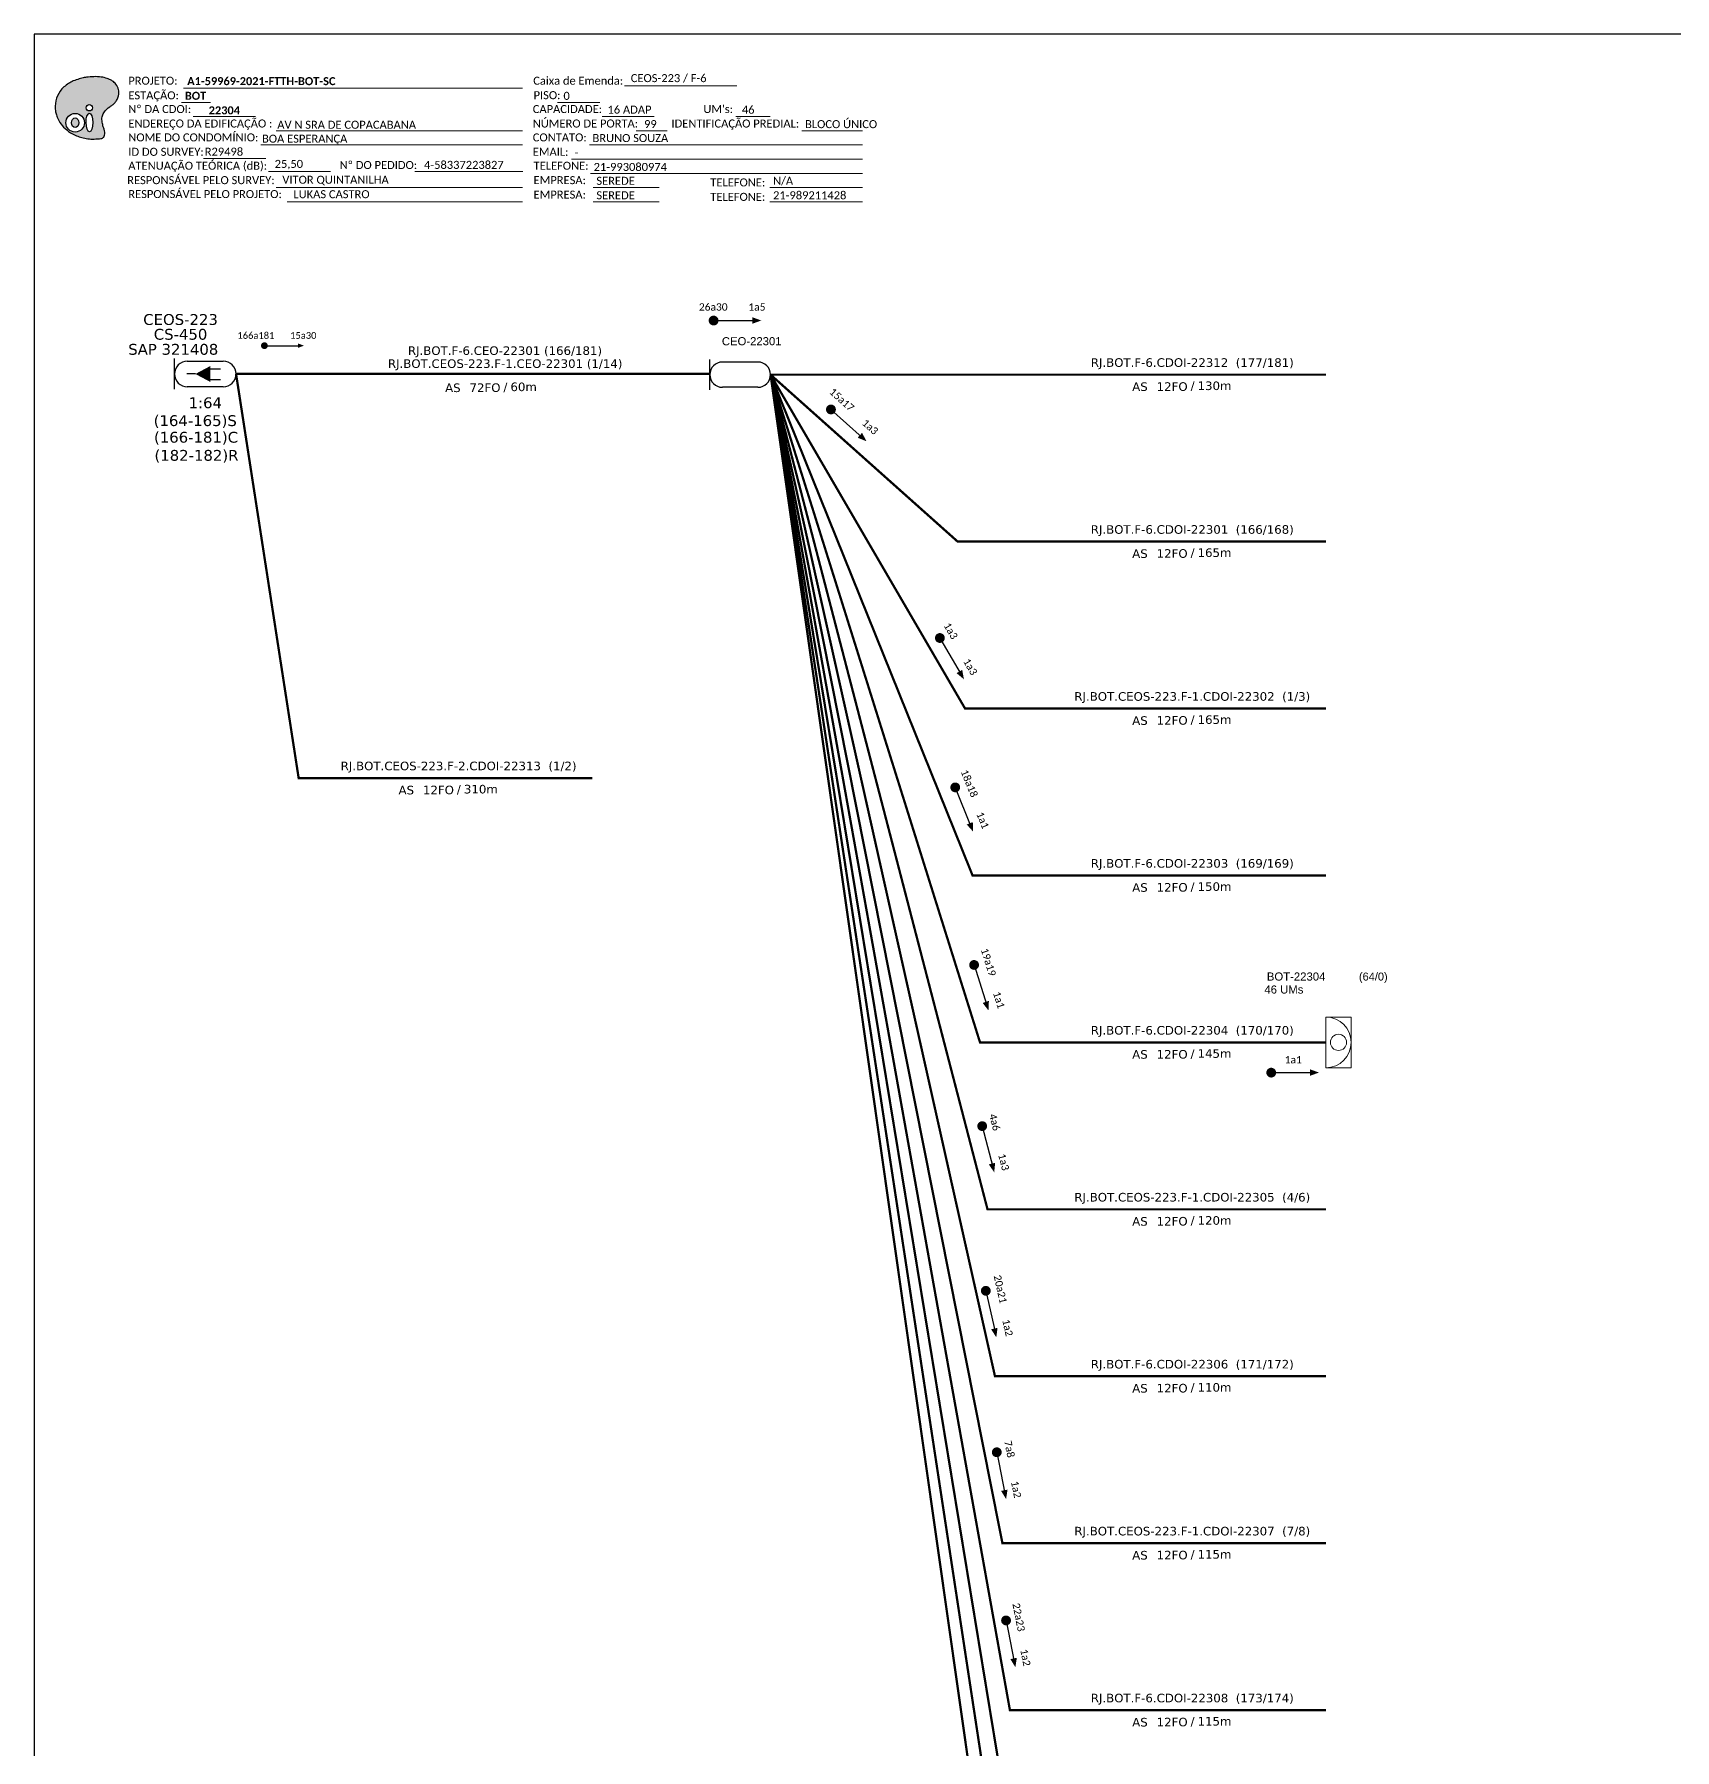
# Model space of a CAD drawing. Extents: x -89 to 2622484776, y -1852823961 to 1299.
# Drawn here: x -89.3 to 278.3, y 914.7 to 1299 of the extents above; entities that cross this region are included whole.
import ezdxf
from ezdxf.enums import TextEntityAlignment as Align

# ---------------------------------------------------------------- set-up
doc = ezdxf.new("R2010")
doc.units = 0
for name, color, linetype, lineweight in [("20.0-LEGENDA DOS CDO'S", 1, 'Continuous', 0), ('20.1-CDO_INTERIOR', 1, 'Continuous', 0), ('20.2-CDO_POSTE', 1, 'Continuous', 5), ('40.1-ETIQUETAS', 1, 'Continuous', 20)]:
    doc.layers.add(name, color=color, linetype=linetype, lineweight=lineweight)
for name, color, linetype in [('20.4-CEOS', 1, 'Continuous'), ('CAP a instalar', 1, 'Continuous'), ('CD a instalar', 1, 'Continuous'), ('SETA', 7, 'Continuous')]:
    doc.layers.add(name, color=color, linetype=linetype)
doc.styles.add('ARIAL', font='arial.ttf')
doc.styles.add('siredit', font='verdana.ttf')
doc.styles.get("Standard").update_dxf_attribs({"font": 'arial.ttf'})
doc.styles.add('WMF-Calibri0', font='calibri.ttf')
doc.styles.add('WMF-Calibri1', font='calibrib.ttf')
doc.linetypes.add('FENCELINE1', pattern='A,0.25,-0.1,[133,ltypeshp.shx,S=0.1,R=0,X=-0.1,Y=0],-0.1,1', length=1.45)

# ---------------------------------------------------------------- blocks, each defined once
blk = doc.blocks.new('OI')
h = blk.add_hatch(color=40)
edge = h.paths.add_edge_path()
edge.add_spline(control_points=[(4.35, -0.67), (3.92, -0.99), (3.26, -1.5), (2.81, -2.59), (2.9, -3.5), (3.06, -4.27), (3.31, -4.85), (3.37, -5.39), (3.4, -5.88), (3.2, -6.4), (2.54, -6.61), (1.65, -6.63), (0.55, -6.67), (-0.56, -6.42), (-1.61, -6.14), (-2.77, -5.61), (-3.92, -4.77), (-4.89, -3.7), (-5.34, -2.65), (-5.6, -1.94), (-5.85, -0.96), (-5.71, 0.47), (-5.1, 2.02), (-4.14, 3.02), (-3.3, 3.61), (-2.37, 4.16), (-1.36, 4.44), (-0.56, 4.7), (0.79, 4.85), (2.24, 4.97), (3.79, 4.57), (4.67, 4.21), (5.44, 3.65), (5.76, 2.99), (6.03, 2.21), (6.01, 1.46), (5.72, 0.64), (5.31, 0.08), (4.88, -0.38), (4.51, -0.55), (4.35, -0.67)], knot_values=[0, 0, 0, 0, 1.60434, 2.417191, 3.427595, 4.282808, 4.776746, 5.304182, 5.888771, 6.258406, 6.858137, 7.79129, 8.986195, 10.124242, 11.187857, 12.242908, 13.953784, 15.414161, 16.515391, 17.349188, 17.675853, 19.552021, 21.515531, 22.568638, 23.63245, 24.621084, 25.782718, 26.745347, 27.142653, 29.870543, 31.004649, 31.921532, 32.709589, 33.801391, 34.042471, 35.192333, 35.971461, 36.628871, 37.254359, 37.836911, 37.836911, 37.836911, 37.836911], degree=3, periodic=0)
h.paths.add_polyline_path([(1.13, -0.87, -1), (-0.04, -0.87, -1)], flags=16)
edge = h.paths.add_edge_path(flags=16)
edge.add_ellipse((0.56, -3.59), major_axis=(-0.02, 1.71), ratio=0.361305, start_angle=0, end_angle=360)
h.paths.add_polyline_path([(-0.36, -3.62, -1), (-3.8, -3.62, -1)], flags=16)
edge = h.paths.add_edge_path(flags=0)
edge.add_ellipse((-2.08, -3.62), major_axis=(0, 0.885), ratio=0.758294, start_angle=0, end_angle=360)
at = {"color": 40}
for centre, radius in [((-2.08, -3.62), 1.72), ((0.54, -0.87), 0.587)]:
    blk.add_circle(centre, radius, dxfattribs=at)
blk.add_ellipse((-2.08, -3.62), major_axis=(0, 0.885), ratio=0.758294, start_param=-3.141592653589792, end_param=3.141592653589792, dxfattribs=at)
blk.add_ellipse((0.56, -3.59), major_axis=(-0.02, 1.71), ratio=0.361305, dxfattribs=at)
at = {"color": 40, "start_tangent": (-0.800898, -0.598801), "end_tangent": (-0.800898, -0.598801)}
blk.add_spline([(4.35, -0.67), (3.2, -1.78), (2.9, -2.54), (2.92, -3.55), (3.12, -4.38), (3.28, -4.85), (3.37, -5.37), (3.35, -5.95), (3.2, -6.29), (2.66, -6.55), (1.73, -6.63), (0.54, -6.62), (-0.58, -6.41), (-1.6, -6.11), (-2.56, -5.67), (-3.95, -4.67), (-4.89, -3.56), (-5.37, -2.56), (-5.64, -1.78), (-5.72, -1.46), (-5.63, 0.42), (-4.84, 2.22), (-4.13, 2.99), (-3.27, 3.62), (-2.4, 4.09), (-1.3, 4.47), (-0.37, 4.72), (0.02, 4.77), (2.75, 4.8), (3.85, 4.53), (4.69, 4.16), (5.31, 3.68), (5.85, 2.73), (5.93, 2.5), (5.94, 1.35), (5.67, 0.62), (5.29, 0.08), (4.84, -0.36), (4.35, -0.67)], degree=3, dxfattribs=at)
blk = doc.blocks.new('CARIMBO')
at = {"color": 7, "lineweight": 0}
for points in [[(35.66, -16.79), (111.64, -16.79)], [(134.48, -16.3), (159.61, -16.3)], [(35.15, -20.06), (41.7, -20.06)], [(119.43, -20.02), (128.92, -20.02)], [(37.81, -23.14), (51.75, -23.14)], [(56.38, -26.37), (111.64, -26.37)], [(129.48, -23.14), (141.1, -23.14)], [(137.07, -26.37), (144.01, -26.37)], [(159.42, -23.14), (167.09, -23.14)], [(174.24, -26.37), (187.8, -26.37)], [(52.97, -29.48), (111.64, -29.48)], [(126.6, -29.48), (187.83, -29.48)], [(40.13, -32.55), (54.07, -32.55)], [(122.56, -32.72), (187.83, -32.72)], [(54.67, -35.52), (68.61, -35.52)], [(126.84, -35.96), (187.83, -35.96)], [(56.38, -39.07), (111.64, -39.07)], [(127.45, -39.07), (142.25, -39.07)], [(167.06, -39.07), (187.83, -39.07)], [(58.87, -42.31), (111.64, -42.31)], [(127.45, -42.31), (142.25, -42.31)], [(167.06, -42.31), (187.83, -42.31)]]:
    blk.add_lwpolyline(points, dxfattribs=at)
at = {"color": 7, "xscale": 1.213923925163967, "yscale": 1.213923925163967, "zscale": 1.213923925163967, "rotation": 0.1532896023949059}
blk.add_blockref('OI', (13.86, -20.16), dxfattribs=at)
at = {"color": 7, "lineweight": 0, "style": 'WMF-Calibri0'}
for s, height, p in [('PROJETO:', 1.793, (23.26, -16.04)), ('Caixa de Emenda:', 1.7927, (114.02, -16.04)), ('ESTAÇÃO:', 1.793, (23.26, -19.32)), ('PISO:', 1.793, (114.09, -19.28)), ('Nº DA CDOI:', 1.7927, (23.26, -22.39)), ('CAPACIDADE:', 1.7927, (113.91, -22.39)), ("UM's:", 1.793, (152.15, -22.39)), ('ENDEREÇO DA EDIFICAÇÃO :', 1.7927, (23.26, -25.63)), ('NOME DO CONDOMÍNIO:', 1.7927, (23.26, -28.74)), ('NÚMERO DE PORTA:', 1.7927, (113.91, -25.63)), ('IDENTIFICAÇÃO PREDIAL:', 1.7927, (144.99, -25.63)), ('ID DO SURVEY:', 1.7927, (23.26, -31.97)), ('CONTATO:', 1.793, (113.91, -28.74)), ('EMAIL:', 1.793, (113.91, -31.97)), ('ATENUAÇÃO TEÓRICA (dB):', 1.7927, (23.26, -35.09)), ('TELEFONE:', 1.793, (114.09, -35.09)), ('RESPONSÁVEL PELO SURVEY:', 1.7927, (23.02, -38.32)), ('EMPRESA:', 1.793, (114.09, -38.32)), ('TELEFONE:', 1.793, (153.7, -38.83)), ('RESPONSÁVEL PELO PROJETO:', 1.7927, (23.26, -41.44)), ('EMPRESA:', 1.793, (114.09, -41.56)), ('TELEFONE:', 1.793, (153.7, -42.06))]:
    blk.add_text(s, height=height, dxfattribs=at).set_placement(p)
at = {"color": 7, "lineweight": 0, "flags": 8}
for tag, p, style in [('PROJ', (36.46, -16.13), 'WMF-Calibri1'), ('CEOS-XX', (135.87, -15.46), 'WMF-Calibri0'), ('EST', (35.94, -19.41), 'WMF-Calibri1'), ('PISO_PTR', (120.78, -19.42), 'WMF-Calibri0'), ('CAPAC.', (130.66, -22.52), 'WMF-Calibri0'), ("UC'S", (160.78, -22.54), 'WMF-Calibri0'), ('LOGRADOURO', (56.65, -25.91), 'WMF-Calibri0'), ('N°', (138.85, -25.77), 'WMF-Calibri0'), ('N°PREDIO', (174.94, -25.77), 'WMF-Calibri0'), ('_ID_', (40.39, -31.94), 'WMF-Calibri0'), ('NOME_DO_COND.', (53.23, -29.02), 'WMF-Calibri0'), ('EMAIL', (123.26, -32.12), 'WMF-Calibri0'), ('NOME_DO_CONTATO', (127.3, -28.89), 'WMF-Calibri0'), ('O_POTEN', (56.06, -34.68), 'WMF-Calibri0'), ('TELEFONE', (127.55, -35.36), 'WMF-Calibri0'), ('RES_SURVEY', (57.78, -38.23), 'WMF-Calibri0'), ('EMP_RESP_SURVEY', (128.16, -38.47), 'WMF-Calibri0'), ('CONT_RESP_SURVEY', (167.76, -38.47), 'WMF-Calibri0'), ('RES_PROJ', (60.27, -41.47), 'WMF-Calibri0'), ('EMP_RESP_PROJ', (128.16, -41.71), 'WMF-Calibri0'), ('CONT_RESP_PROJ', (167.76, -41.71), 'WMF-Calibri0')]:
    blk.add_attdef(tag, p, '', height=1.79, dxfattribs=dict(at, style=style))
at = {"color": 7, "lineweight": 0, "style": 'WMF-Calibri1', "flags": 8}
blk.add_attdef("N° CDO'S", text='', height=1.79, dxfattribs=at).set_placement((44.78, -22.68), align=Align.CENTER)
blk = doc.blocks.new('ETIQUETA_RS5F')
at = {"layer": '40.1-ETIQUETAS', "color": 0, "style": 'siredit'}
blk.add_text('/', height=1.5, dxfattribs=at).set_placement((1.58, -1.95), align=Align.MIDDLE_RIGHT)
for tag, p in [('ETIQUETA_R_PRIMARIA', (1.21, 4.1)), ('ETIQUETA_R_SECUNDARIA', (1.21, 2.1)), ('F_ATIVAS/F_MORTAS', (1.14, -4.24))]:
    blk.add_attdef(tag, text='', height=1.5, dxfattribs=at).set_placement(p, align=Align.MIDDLE_CENTER)
for tag, p in [('TIPO_CABO', (-6.58, -2.12)), ('CAP_CABO', (0.4, -2.09))]:
    blk.add_attdef(tag, text='', height=1.5, dxfattribs=at).set_placement(p, align=Align.MIDDLE_RIGHT)
blk.add_attdef('METROS', text='', height=1.5, dxfattribs=at).set_placement((2.14, -1.95), align=Align.MIDDLE_LEFT)
for tag, p in [('FUSÃO_1', (0.85, -8.39)), ('FUSÃO_2', (0.85, -10.6)), ('FUSÃO_3', (0.85, -12.93)), ('FUSÃO_4', (0.85, -15.14)), ('FUSÃO_5', (0.85, -17.16))]:
    blk.add_attdef(tag, text='', height=1.5, dxfattribs=at).set_placement(p, align=Align.CENTER)
blk = doc.blocks.new('CEOS_RP_CT_DRT')
at = {"layer": '20.4-CEOS', "color": 0}
for p, q in [((-4.54, 1.19), (-1.19, 1.19)), ((-1.19, -1.19), (-4.54, -1.19))]:
    blk.add_line(p, q, dxfattribs=at)
for points in [[(-5.73, -1.43), (-5.73, 1.44)], [(-3.79, 0), (-4.59, 0)], [(-2.47, 0.48), (-1.45, 0.48)], [(-2.47, -0.52), (-1.45, -0.52)]]:
    blk.add_lwpolyline(points, dxfattribs=at)
blk.add_lwpolyline([(-3.79, 0, 0, 1.47, 0), (-2.41, 0, 1.47, 1.47, 0)], format="xyseb", dxfattribs=at)
for centre, start, end in [((-4.54, 0), 90, 270), ((-1.19, 0), 270, 90)]:
    blk.add_arc(centre, 1.19, start, end, dxfattribs=at)
at = {"layer": '20.4-CEOS', "color": 7, "style": 'siredit'}
for tag, p in [('Nº_DA_CEOS', (-2.86, 5.6)), ('LOCAL', (-2.86, 4.24)), ('SAP', (-2.86, 2.78)), ('RACIO_SPLITAGEM', (-2.86, -1.88)), ('FIBRAS_SPLITTER', (-2.86, -3.58)), ('RESERVA_FINAIS', (-2.86, -6.39)), ('FIBRAS_TOP_C', (-2.86, -5.08))]:
    blk.add_attdef(tag, text='', height=1.01, dxfattribs=at).set_placement(p, align=Align.TOP_CENTER)
blk = doc.blocks.new('CDOE-TEXTO PADRÃO')
at = {"layer": "20.0-LEGENDA DOS CDO'S", "color": 0, "style": 'ARIAL'}
for tag, p in [('CDO_N', (0.49, 7.39)), ('CORDOALHA', (0.5, 4.33)), ('SAP', (0.51, 1.67)), ('SPLITER_1', (0.59, -0.91)), ('SPLITER_2', (0.6, -3.55)), ('(XX-XX_F)S', (0.54, -8.29)), ('(XX-XX_L)S', (0.55, -10.83)), ('UMS', (0.55, -13.15))]:
    blk.add_attdef(tag, p, '', height=1.7, rotation=0.118, dxfattribs=at)
blk.add_attdef('FIBRAS_UTILIZADAS', text='', height=1.7, rotation=0.118, dxfattribs=at).set_placement((19.77, 7.43), align=Align.CENTER)
blk = doc.blocks.new('CDOI_INT')
at = {"layer": '20.1-CDO_INTERIOR', "color": 0, "lineweight": 18}
blk.add_lwpolyline([(4.25, -4.25), (4.25, 4.25), (0, 4.25), (0, -4.25)], close=True, dxfattribs=at)
blk.add_circle((2.12, 0), 1.36, dxfattribs=at)
blk.add_arc((0, 0), 4.25, 270, 90, dxfattribs=at)
at = {"layer": "20.0-LEGENDA DOS CDO'S", "color": 0, "style": 'ARIAL'}
for tag, p in [('CDO_N', (-0.08, 10.38)), ('SPLITER_1', (21.18, 10.38)), ('SURVEY', (-0.08, 8.2)), ('SPLITER_2', (21.19, 8.68)), ('SAP', (-0.08, 6.23)), ('1:XX', (5.94, -2.22)), ('UMS', (5.94, -4.24))]:
    blk.add_attdef(tag, p, '', height=1.36, dxfattribs=at)
blk.add_attdef('FIBRAS_UTILIZADAS', text='', height=1.36, dxfattribs=at).set_placement((15.34, 10.38), align=Align.CENTER)
blk = doc.blocks.new('CEO')
at = {"layer": '20.4-CEOS', "color": 0}
for p, q in [((33949.46, 58973.81), (33949.46, 58980.64)), ((33952.29, 58980.06), (33960.24, 58980.06)), ((33960.24, 58974.39), (33952.29, 58974.39))]:
    blk.add_line(p, q, dxfattribs=at)
for centre, start, end in [((33952.29, 58977.22), 90, 270), ((33960.24, 58977.22), 270, 90)]:
    blk.add_arc(centre, 2.83, start, end, dxfattribs=at)
at = {"layer": '20.4-CEOS', "color": 7, "style": 'siredit'}
for tag, p in [('Nº_DA_CEOS', (33956.27, 58990.52)), ('LOCAL', (33956.27, 58987.31)), ('SAP', (33956.27, 58983.82)), ('RACIO_SPLITAGEM', (33956.27, 58972.74)), ('FIBRAS_SPLITTER', (33956.27, 58968.71)), ('FIBRAS_TOP_C', (33956.27, 58965.14)), ('RESERVA_FINAIS', (33956.27, 58962.02))]:
    blk.add_attdef(tag, text='', height=2.4, dxfattribs=at).set_placement(p, align=Align.TOP_CENTER)

msp = doc.modelspace()

# ---------------------------------------------------------------- linework, layer by layer
msp.add_lwpolyline([(-89.32, 705.02), (749.25, 705.02), (749.25, 1299.02), (-89.32, 1299.02), (-89.32, 705.02)])
at = {"color": 7, "lineweight": 0}
msp.add_lwpolyline([(-4.01, 1268.26), (20.14, 1268.26)], dxfattribs=at)
at = {"const_width": 1.1}
for points in [[(62.38, 1234.89, 1), (63.48, 1234.89, 1)], [(88.82, 1215.33, 1), (89.64, 1214.6, 1)], [(113.36, 1164.24, 1), (113.92, 1163.29, 1)], [(116.88, 1130.8, 1), (117.29, 1129.79, 1)], [(121.15, 1091.03, 1), (121.48, 1089.99, 1)], [(187.36, 1066.38, 1), (188.45, 1066.38, 1)], [(122.99, 1054.93, 1), (123.27, 1053.87, 1)]]:
    msp.add_lwpolyline(points, format="xyb", close=True, dxfattribs=at)
at = {"color": 7}
for points, const_width in [([(-38.13, 1229.26, 1), (-37.37, 1229.27, 1)], 0.754), ([(123.82, 1018.04, 1), (124.06, 1016.97, 1)], 1.1), ([(126.29, 981.87, 1), (126.5, 980.79, 1)], 1.1), ([(128.37, 944.19, 1), (128.58, 943.11, 1)], 1.1)]:
    msp.add_lwpolyline(points, format="xyb", close=True, dxfattribs=dict(at, const_width=const_width))
at = {"layer": 'CAP a instalar', "color": 7, "linetype": 'FENCELINE1', "ltscale": 5, "const_width": 0.513}
for points in [[(-44.1, 1222.95), (62.08, 1222.95)], [(200.15, 1222.77), (75.69, 1222.77)], [(200.15, 1185.37), (117.62, 1185.37), (75.69, 1222.77)], [(200.15, 1110.56), (120.97, 1110.56), (75.69, 1222.77)], [(200.15, 998.35), (125.99, 998.35), (75.69, 1222.77)], [(200.15, 923.55), (129.34, 923.55), (75.69, 1222.77)], [(200.15, 848.74), (132.69, 848.74), (75.69, 1222.77)]]:
    msp.add_lwpolyline(points, dxfattribs=at)
at = {"layer": 'CAP a instalar', "linetype": 'FENCELINE1', "ltscale": 5, "const_width": 0.513}
msp.add_lwpolyline([(200.15, 1073.16), (122.64, 1073.16), (75.69, 1222.77)], dxfattribs=at)
at = {"layer": 'CD a instalar', "color": 7, "linetype": 'FENCELINE1', "ltscale": 5, "const_width": 0.513}
for points in [[(35.72, 1132.38), (-30.07, 1132.38), (-44.1, 1222.95)], [(200.15, 1147.96), (119.29, 1147.96), (75.69, 1222.77)], [(200.15, 1035.76), (124.32, 1035.76), (75.69, 1222.77)], [(200.15, 960.95), (127.66, 960.95), (75.69, 1222.77)], [(200.15, 886.14), (131.01, 886.14), (75.69, 1222.77)], [(200.15, 811.34), (134.36, 811.34), (75.69, 1222.77)]]:
    msp.add_lwpolyline(points, dxfattribs=at)
at = {"layer": 'SETA'}
for points in [[(62.93, 1234.89), (72.37, 1234.89)], [(89.23, 1214.97), (96.26, 1208.67)], [(113.64, 1163.76), (118.38, 1155.6)], [(117.08, 1130.3), (120.61, 1121.54)], [(121.31, 1090.51), (124.14, 1081.5)], [(187.9, 1066.38), (197.35, 1066.38)], [(187.9, 1066.38), (197.35, 1066.38)], [(123.13, 1054.4), (125.49, 1045.26)]]:
    msp.add_lwpolyline(points, dxfattribs=at)
at = {"layer": 'SETA', "color": 7}
for points in [[(-37.75, 1229.26), (-29.53, 1229.26)], [(123.94, 1017.51), (126, 1008.3)], [(126.4, 981.33), (128.22, 972.07)], [(128.47, 943.65), (130.3, 934.39)]]:
    msp.add_lwpolyline(points, dxfattribs=at)
at = {"layer": 'SETA'}
for points in [[(71.61, 1235.63), (73.62, 1234.9), (71.61, 1234.17)], [(96.2, 1209.73), (97.21, 1207.84), (95.22, 1208.64)], [(118.65, 1156.63), (119.03, 1154.52), (117.38, 1155.89)], [(121.02, 1122.52), (121.1, 1120.38), (119.66, 1121.97)], [(124.63, 1082.45), (124.53, 1080.31), (123.23, 1082.01)], [(196.59, 1067.13), (198.6, 1066.4), (196.59, 1065.67)], [(126.03, 1046.18), (125.82, 1044.05), (124.61, 1045.82)]]:
    msp.add_solid(points, dxfattribs=at)
at = {"layer": 'SETA', "color": 7}
for points in [[(-30.25, 1229.77), (-28.87, 1229.27), (-30.24, 1228.76)], [(126.56, 1009.2), (126.29, 1007.08), (125.13, 1008.88)], [(128.81, 972.95), (128.48, 970.84), (127.37, 972.67)], [(130.89, 935.28), (130.56, 933.16), (129.45, 934.99)]]:
    msp.add_solid(points, dxfattribs=at)

# ---------------------------------------------------------------- block references
ref = msp.add_blockref('CARIMBO', (-91.51, 1303.77))
ref.add_attrib('PROJ', 'A1-59969-2021-FTTH-BOT-SC', (-55.05, 1287.63), dxfattribs={"color": 7, "lineweight": 0, "height": 1.7927, "style": 'WMF-Calibri1'})
ref.add_attrib('EST', 'BOT', (-55.57, 1284.35), dxfattribs={"color": 7, "lineweight": 0, "height": 1.793, "style": 'WMF-Calibri1'})
ref.add_attrib("N° CDO'S", '22304', dxfattribs={"color": 7, "lineweight": 0, "height": 1.793, "style": 'WMF-Calibri1'}).set_placement((-46.73, 1281.09), align=Align.CENTER)
ref.add_attrib('LOGRADOURO', 'AV N SRA DE COPACABANA', (-34.86, 1277.86), dxfattribs={"color": 7, "lineweight": 0, "height": 1.7927, "style": 'WMF-Calibri0'})
ref.add_attrib('NOME_DO_COND.', 'BOA ESPERANÇA', (-38.28, 1274.74), dxfattribs={"color": 7, "lineweight": 0, "height": 1.7927, "style": 'WMF-Calibri0'})
ref.add_attrib('_ID_', 'R29498', (-51.11, 1271.83), dxfattribs={"color": 7, "lineweight": 0, "height": 1.793, "style": 'WMF-Calibri0'})
ref.add_attrib('O_POTEN', '25,50', (-35.45, 1269.09), dxfattribs={"color": 7, "lineweight": 0, "height": 1.793, "style": 'WMF-Calibri0'})
ref.add_attrib('RES_SURVEY', 'VITOR QUINTANILHA', (-33.73, 1265.54), dxfattribs={"color": 7, "lineweight": 0, "height": 1.7927, "style": 'WMF-Calibri0'})
ref.add_attrib('RES_PROJ', 'LUKAS CASTRO', (-31.24, 1262.3), dxfattribs={"color": 7, "lineweight": 0, "height": 1.7927, "style": 'WMF-Calibri0'})
ref.add_attrib('CEOS-XX', 'CEOS-223 / F-6', (44.36, 1288.31), dxfattribs={"color": 7, "lineweight": 0, "height": 1.7927, "style": 'WMF-Calibri0'})
ref.add_attrib('CAPAC.', '16 ADAP', (39.15, 1281.25), dxfattribs={"color": 7, "lineweight": 0, "height": 1.793, "style": 'WMF-Calibri0'})
ref.add_attrib("UC'S", '46', (69.27, 1281.23), dxfattribs={"color": 7, "lineweight": 0, "height": 1.793, "style": 'WMF-Calibri0'})
ref.add_attrib('PISO_PTR', '0', (29.28, 1284.34), dxfattribs={"color": 7, "lineweight": 0, "height": 1.79, "style": 'WMF-Calibri0'})
ref.add_attrib('N°', '99', (47.34, 1278), dxfattribs={"color": 7, "lineweight": 0, "height": 1.793, "style": 'WMF-Calibri0'})
ref.add_attrib('N°PREDIO', 'BLOCO ÚNICO', (83.43, 1278), dxfattribs={"color": 7, "lineweight": 0, "height": 1.7927, "style": 'WMF-Calibri0'})
ref.add_attrib('NOME_DO_CONTATO', 'BRUNO SOUZA', (35.79, 1274.88), dxfattribs={"color": 7, "lineweight": 0, "height": 1.7927, "style": 'WMF-Calibri0'})
ref.add_attrib('EMAIL', '-', (31.75, 1271.65), dxfattribs={"color": 7, "lineweight": 0, "height": 1.79, "style": 'WMF-Calibri0'})
ref.add_attrib('TELEFONE', '21-993080974', (36.04, 1268.41), dxfattribs={"color": 7, "lineweight": 0, "height": 1.7927, "style": 'WMF-Calibri0'})
ref.add_attrib('EMP_RESP_SURVEY', 'SEREDE', (36.65, 1265.3), dxfattribs={"color": 7, "lineweight": 0, "height": 1.793, "style": 'WMF-Calibri0'})
ref.add_attrib('EMP_RESP_PROJ', 'SEREDE', (36.65, 1262.06), dxfattribs={"color": 7, "lineweight": 0, "height": 1.793, "style": 'WMF-Calibri0'})
ref.add_attrib('CONT_RESP_SURVEY', 'N/A', (76.25, 1265.3), dxfattribs={"color": 7, "lineweight": 0, "height": 1.793, "style": 'WMF-Calibri0'})
ref.add_attrib('CONT_RESP_PROJ', '21-989211428', (76.25, 1262.06), dxfattribs={"color": 7, "lineweight": 0, "height": 1.7927, "style": 'WMF-Calibri0'})
at = {"color": 5}
msp.add_blockref('CEO', (-33887.38, -57754.45), dxfattribs=at)
at = {"layer": '20.2-CDO_POSTE', "color": 5}
ref = msp.add_blockref('CDOE-TEXTO PADRÃO', (64.66, 1224), dxfattribs=dict(at, xscale=1.067418450900318, yscale=1.067418450900318, zscale=1.067418450900318))
ref.add_attrib('CDO_N', 'CEO-22301', (64.78, 1229.34), dxfattribs={"layer": "20.0-LEGENDA DOS CDO'S", "color": 0, "height": 1.814, "rotation": 0.118, "style": 'ARIAL'})
at = {"layer": '40.1-ETIQUETAS', "color": 7}
ref = msp.add_blockref('ETIQUETA_RS5F', (14.7, 1222.54), dxfattribs=dict(at, xscale=1.280902120836367, yscale=1.280902120836367, zscale=1.280902120836367))
ref.add_attrib('ETIQUETA_R_PRIMARIA', 'RJ.BOT.F-6.CEO-22301 (166/181)', dxfattribs={"color": 0, "height": 1.9214, "style": 'siredit'}).set_placement((16.17, 1228.15), align=Align.MIDDLE_CENTER)
ref.add_attrib('ETIQUETA_R_SECUNDARIA', 'RJ.BOT.CEOS-223.F-1.CEO-22301 (1/14)', dxfattribs={"color": 0, "height": 1.9214, "style": 'siredit'}).set_placement((16.21, 1225.24), align=Align.MIDDLE_CENTER)
ref.add_attrib('TIPO_CABO', 'AS', dxfattribs={"color": 0, "height": 1.921, "style": 'siredit'}).set_placement((6.23, 1219.83), align=Align.MIDDLE_RIGHT)
ref.add_attrib('CAP_CABO', '72FO', dxfattribs={"color": 0, "height": 1.921, "style": 'siredit'}).set_placement((15.17, 1219.86), align=Align.MIDDLE_RIGHT)
ref.add_attrib('METROS', '60m', dxfattribs={"color": 0, "height": 1.921, "style": 'siredit'}).set_placement((17.4, 1220.04), align=Align.MIDDLE_LEFT)
at = {"layer": 'CAP a instalar', "color": 7, "linetype": 'FENCELINE1', "ltscale": 7}
ref = msp.add_blockref('CEOS_RP_CT_DRT', (-44.1, 1222.92), dxfattribs=dict(at, xscale=2.406057815150088, yscale=2.406057815150088, zscale=2.406057815150088))
ref.add_attrib('Nº_DA_CEOS', 'CEOS-223', dxfattribs={"layer": '20.4-CEOS', "color": 7, "height": 2.429, "style": 'siredit'}).set_placement((-56.54, 1236.34), align=Align.TOP_CENTER)
ref.add_attrib('LOCAL', 'CS-450', dxfattribs={"layer": '20.4-CEOS', "color": 7, "height": 2.429, "style": 'siredit'}).set_placement((-56.54, 1233.03), align=Align.TOP_CENTER)
ref.add_attrib('SAP', '  SAP 321408', dxfattribs={"layer": '20.4-CEOS', "color": 7, "height": 2.4293, "style": 'siredit'}).set_placement((-59.23, 1229.66), align=Align.TOP_CENTER)
ref.add_attrib('RACIO_SPLITAGEM', '1:64', dxfattribs={"layer": '20.4-CEOS', "color": 7, "height": 2.429, "style": 'siredit'}).set_placement((-50.99, 1217.68), align=Align.TOP_CENTER)
ref.add_attrib('FIBRAS_SPLITTER', '(164-165)S', dxfattribs={"layer": '20.4-CEOS', "color": 7, "height": 2.429, "style": 'siredit'}).set_placement((-53.24, 1213.68), align=Align.TOP_CENTER)
ref.add_attrib('FIBRAS_TOP_C', '(166-181)C', dxfattribs={"layer": '20.4-CEOS', "color": 7, "height": 2.429, "style": 'siredit'}).set_placement((-53.07, 1209.96), align=Align.TOP_CENTER)
ref.add_attrib('RESERVA_FINAIS', '(182-182)R', dxfattribs={"layer": '20.4-CEOS', "color": 7, "height": 2.429, "style": 'siredit'}).set_placement((-52.97, 1205.9), align=Align.TOP_CENTER)
at = {"layer": 'CAP a instalar', "color": 7, "linetype": 'FENCELINE1', "ltscale": 5.3}
ref = msp.add_blockref('ETIQUETA_RS5F', (168.7, 1222.78), dxfattribs=dict(at, xscale=1.280902120837365, yscale=1.280902120837365, zscale=1.280902120837365))
ref.add_attrib('ETIQUETA_R_SECUNDARIA', 'RJ.BOT.F-6.CDOI-22312  (177/181)', dxfattribs={"layer": '40.1-ETIQUETAS', "color": 0, "height": 1.9214, "style": 'siredit'}).set_placement((170.21, 1225.48), align=Align.MIDDLE_CENTER)
ref.add_attrib('TIPO_CABO', 'AS', dxfattribs={"layer": '40.1-ETIQUETAS', "color": 0, "height": 1.921, "style": 'siredit'}).set_placement((160.22, 1220.08), align=Align.MIDDLE_RIGHT)
ref.add_attrib('CAP_CABO', '12FO', dxfattribs={"layer": '40.1-ETIQUETAS', "color": 0, "height": 1.921, "style": 'siredit'}).set_placement((169.17, 1220.1), align=Align.MIDDLE_RIGHT)
ref.add_attrib('METROS', '130m', dxfattribs={"layer": '40.1-ETIQUETAS', "color": 0, "height": 1.921, "style": 'siredit'}).set_placement((171.4, 1220.28), align=Align.MIDDLE_LEFT)
ref = msp.add_blockref('ETIQUETA_RS5F', (168.7, 1185.38), dxfattribs=dict(at, xscale=1.280902120837365, yscale=1.280902120837365, zscale=1.280902120837365))
ref.add_attrib('ETIQUETA_R_SECUNDARIA', 'RJ.BOT.F-6.CDOI-22301  (166/168)', dxfattribs={"layer": '40.1-ETIQUETAS', "color": 0, "height": 1.9214, "style": 'siredit'}).set_placement((170.21, 1188.08), align=Align.MIDDLE_CENTER)
ref.add_attrib('TIPO_CABO', 'AS', dxfattribs={"layer": '40.1-ETIQUETAS', "color": 0, "height": 1.921, "style": 'siredit'}).set_placement((160.22, 1182.67), align=Align.MIDDLE_RIGHT)
ref.add_attrib('CAP_CABO', '12FO', dxfattribs={"layer": '40.1-ETIQUETAS', "color": 0, "height": 1.921, "style": 'siredit'}).set_placement((169.17, 1182.7), align=Align.MIDDLE_RIGHT)
ref.add_attrib('METROS', '165m', dxfattribs={"layer": '40.1-ETIQUETAS', "color": 0, "height": 1.921, "style": 'siredit'}).set_placement((171.4, 1182.88), align=Align.MIDDLE_LEFT)
ref = msp.add_blockref('ETIQUETA_RS5F', (168.7, 1147.98), dxfattribs=dict(at, xscale=1.280902120837365, yscale=1.280902120837365, zscale=1.280902120837365))
ref.add_attrib('ETIQUETA_R_SECUNDARIA', 'RJ.BOT.CEOS-223.F-1.CDOI-22302  (1/3)', dxfattribs={"layer": '40.1-ETIQUETAS', "color": 0, "height": 1.9214, "style": 'siredit'}).set_placement((170.21, 1150.67), align=Align.MIDDLE_CENTER)
ref.add_attrib('TIPO_CABO', 'AS', dxfattribs={"layer": '40.1-ETIQUETAS', "color": 0, "height": 1.921, "style": 'siredit'}).set_placement((160.22, 1145.27), align=Align.MIDDLE_RIGHT)
ref.add_attrib('CAP_CABO', '12FO', dxfattribs={"layer": '40.1-ETIQUETAS', "color": 0, "height": 1.921, "style": 'siredit'}).set_placement((169.17, 1145.3), align=Align.MIDDLE_RIGHT)
ref.add_attrib('METROS', '165m', dxfattribs={"layer": '40.1-ETIQUETAS', "color": 0, "height": 1.921, "style": 'siredit'}).set_placement((171.4, 1145.48), align=Align.MIDDLE_LEFT)
ref = msp.add_blockref('ETIQUETA_RS5F', (4.26, 1132.4), dxfattribs=dict(at, xscale=1.280902120837365, yscale=1.280902120837365, zscale=1.280902120837365))
ref.add_attrib('ETIQUETA_R_SECUNDARIA', 'RJ.BOT.CEOS-223.F-2.CDOI-22313  (1/2)', dxfattribs={"layer": '40.1-ETIQUETAS', "color": 0, "height": 1.9214, "style": 'siredit'}).set_placement((5.78, 1135.1), align=Align.MIDDLE_CENTER)
ref.add_attrib('TIPO_CABO', 'AS', dxfattribs={"layer": '40.1-ETIQUETAS', "color": 0, "height": 1.921, "style": 'siredit'}).set_placement((-4.21, 1129.69), align=Align.MIDDLE_RIGHT)
ref.add_attrib('CAP_CABO', '12FO', dxfattribs={"layer": '40.1-ETIQUETAS', "color": 0, "height": 1.921, "style": 'siredit'}).set_placement((4.73, 1129.72), align=Align.MIDDLE_RIGHT)
ref.add_attrib('METROS', '310m', dxfattribs={"layer": '40.1-ETIQUETAS', "color": 0, "height": 1.921, "style": 'siredit'}).set_placement((6.97, 1129.9), align=Align.MIDDLE_LEFT)
ref = msp.add_blockref('ETIQUETA_RS5F', (168.7, 1110.58), dxfattribs=dict(at, xscale=1.280902120837365, yscale=1.280902120837365, zscale=1.280902120837365))
ref.add_attrib('ETIQUETA_R_SECUNDARIA', 'RJ.BOT.F-6.CDOI-22303  (169/169)', dxfattribs={"layer": '40.1-ETIQUETAS', "color": 0, "height": 1.9214, "style": 'siredit'}).set_placement((170.21, 1113.27), align=Align.MIDDLE_CENTER)
ref.add_attrib('TIPO_CABO', 'AS', dxfattribs={"layer": '40.1-ETIQUETAS', "color": 0, "height": 1.921, "style": 'siredit'}).set_placement((160.22, 1107.87), align=Align.MIDDLE_RIGHT)
ref.add_attrib('CAP_CABO', '12FO', dxfattribs={"layer": '40.1-ETIQUETAS', "color": 0, "height": 1.921, "style": 'siredit'}).set_placement((169.17, 1107.9), align=Align.MIDDLE_RIGHT)
ref.add_attrib('METROS', '150m', dxfattribs={"layer": '40.1-ETIQUETAS', "color": 0, "height": 1.921, "style": 'siredit'}).set_placement((171.4, 1108.07), align=Align.MIDDLE_LEFT)
at = {"layer": 'CAP a instalar', "linetype": 'FENCELINE1', "ltscale": 5.3}
ref = msp.add_blockref('CDOI_INT', (200.15, 1073.16), dxfattribs=dict(at, xscale=1.33473017723919, yscale=1.33473017723919, zscale=1.33473017723919))
ref.add_attrib('CDO_N', 'BOT-22304', dxfattribs={"layer": "20.0-LEGENDA DOS CDO'S", "color": 0, "height": 1.816, "style": 'ARIAL'}).set_placement((200.04, 1087.01), align=Align.RIGHT)
ref.add_attrib('FIBRAS_UTILIZADAS', '(64/0)', dxfattribs={"layer": "20.0-LEGENDA DOS CDO'S", "color": 0, "height": 1.79, "style": 'ARIAL', "width": 0.986168}).set_placement((214, 1087.01), align=Align.RIGHT)
ref.add_attrib('SURVEY', '46 UMs       ', dxfattribs={"layer": "20.0-LEGENDA DOS CDO'S", "color": 0, "height": 1.8156, "style": 'ARIAL'}).set_placement((200.05, 1084.1), align=Align.RIGHT)
at = {"layer": 'CAP a instalar', "color": 1, "linetype": 'FENCELINE1', "ltscale": 5.3}
ref = msp.add_blockref('ETIQUETA_RS5F', (168.7, 1073.17), dxfattribs=dict(at, xscale=1.280902120837365, yscale=1.280902120837365, zscale=1.280902120837365))
ref.add_attrib('ETIQUETA_R_SECUNDARIA', 'RJ.BOT.F-6.CDOI-22304  (170/170)', dxfattribs={"layer": '40.1-ETIQUETAS', "color": 0, "height": 1.9214, "style": 'siredit'}).set_placement((170.21, 1075.87), align=Align.MIDDLE_CENTER)
ref.add_attrib('TIPO_CABO', 'AS', dxfattribs={"layer": '40.1-ETIQUETAS', "color": 0, "height": 1.921, "style": 'siredit'}).set_placement((160.22, 1070.47), align=Align.MIDDLE_RIGHT)
ref.add_attrib('CAP_CABO', '12FO', dxfattribs={"layer": '40.1-ETIQUETAS', "color": 0, "height": 1.921, "style": 'siredit'}).set_placement((169.17, 1070.49), align=Align.MIDDLE_RIGHT)
ref.add_attrib('METROS', '145m', dxfattribs={"layer": '40.1-ETIQUETAS', "color": 0, "height": 1.921, "style": 'siredit'}).set_placement((171.4, 1070.67), align=Align.MIDDLE_LEFT)
at = {"layer": 'CAP a instalar', "color": 7, "linetype": 'FENCELINE1', "ltscale": 5.3}
ref = msp.add_blockref('ETIQUETA_RS5F', (168.7, 1035.77), dxfattribs=dict(at, xscale=1.280902120837365, yscale=1.280902120837365, zscale=1.280902120837365))
ref.add_attrib('ETIQUETA_R_SECUNDARIA', 'RJ.BOT.CEOS-223.F-1.CDOI-22305  (4/6)', dxfattribs={"layer": '40.1-ETIQUETAS', "color": 0, "height": 1.9214, "style": 'siredit'}).set_placement((170.21, 1038.47), align=Align.MIDDLE_CENTER)
ref.add_attrib('TIPO_CABO', 'AS', dxfattribs={"layer": '40.1-ETIQUETAS', "color": 0, "height": 1.921, "style": 'siredit'}).set_placement((160.22, 1033.06), align=Align.MIDDLE_RIGHT)
ref.add_attrib('CAP_CABO', '12FO', dxfattribs={"layer": '40.1-ETIQUETAS', "color": 0, "height": 1.921, "style": 'siredit'}).set_placement((169.17, 1033.09), align=Align.MIDDLE_RIGHT)
ref.add_attrib('METROS', '120m', dxfattribs={"layer": '40.1-ETIQUETAS', "color": 0, "height": 1.921, "style": 'siredit'}).set_placement((171.4, 1033.27), align=Align.MIDDLE_LEFT)
ref = msp.add_blockref('ETIQUETA_RS5F', (168.7, 998.37), dxfattribs=dict(at, xscale=1.280902120837365, yscale=1.280902120837365, zscale=1.280902120837365))
ref.add_attrib('ETIQUETA_R_SECUNDARIA', 'RJ.BOT.F-6.CDOI-22306  (171/172)', dxfattribs={"layer": '40.1-ETIQUETAS', "color": 0, "height": 1.9214, "style": 'siredit'}).set_placement((170.21, 1001.06), align=Align.MIDDLE_CENTER)
ref.add_attrib('TIPO_CABO', 'AS', dxfattribs={"layer": '40.1-ETIQUETAS', "color": 0, "height": 1.921, "style": 'siredit'}).set_placement((160.22, 995.66), align=Align.MIDDLE_RIGHT)
ref.add_attrib('CAP_CABO', '12FO', dxfattribs={"layer": '40.1-ETIQUETAS', "color": 0, "height": 1.921, "style": 'siredit'}).set_placement((169.17, 995.69), align=Align.MIDDLE_RIGHT)
ref.add_attrib('METROS', '110m', dxfattribs={"layer": '40.1-ETIQUETAS', "color": 0, "height": 1.921, "style": 'siredit'}).set_placement((171.4, 995.87), align=Align.MIDDLE_LEFT)
ref = msp.add_blockref('ETIQUETA_RS5F', (168.7, 960.97), dxfattribs=dict(at, xscale=1.280902120837365, yscale=1.280902120837365, zscale=1.280902120837365))
ref.add_attrib('ETIQUETA_R_SECUNDARIA', 'RJ.BOT.CEOS-223.F-1.CDOI-22307  (7/8)', dxfattribs={"layer": '40.1-ETIQUETAS', "color": 0, "height": 1.9214, "style": 'siredit'}).set_placement((170.21, 963.66), align=Align.MIDDLE_CENTER)
ref.add_attrib('TIPO_CABO', 'AS', dxfattribs={"layer": '40.1-ETIQUETAS', "color": 0, "height": 1.921, "style": 'siredit'}).set_placement((160.22, 958.26), align=Align.MIDDLE_RIGHT)
ref.add_attrib('CAP_CABO', '12FO', dxfattribs={"layer": '40.1-ETIQUETAS', "color": 0, "height": 1.921, "style": 'siredit'}).set_placement((169.17, 958.29), align=Align.MIDDLE_RIGHT)
ref.add_attrib('METROS', '115m', dxfattribs={"layer": '40.1-ETIQUETAS', "color": 0, "height": 1.921, "style": 'siredit'}).set_placement((171.4, 958.46), align=Align.MIDDLE_LEFT)
ref = msp.add_blockref('ETIQUETA_RS5F', (168.7, 923.56), dxfattribs=dict(at, xscale=1.280902120837365, yscale=1.280902120837365, zscale=1.280902120837365))
ref.add_attrib('ETIQUETA_R_SECUNDARIA', 'RJ.BOT.F-6.CDOI-22308  (173/174)', dxfattribs={"layer": '40.1-ETIQUETAS', "color": 0, "height": 1.9214, "style": 'siredit'}).set_placement((170.21, 926.26), align=Align.MIDDLE_CENTER)
ref.add_attrib('TIPO_CABO', 'AS', dxfattribs={"layer": '40.1-ETIQUETAS', "color": 0, "height": 1.921, "style": 'siredit'}).set_placement((160.22, 920.85), align=Align.MIDDLE_RIGHT)
ref.add_attrib('CAP_CABO', '12FO', dxfattribs={"layer": '40.1-ETIQUETAS', "color": 0, "height": 1.921, "style": 'siredit'}).set_placement((169.17, 920.88), align=Align.MIDDLE_RIGHT)
ref.add_attrib('METROS', '115m', dxfattribs={"layer": '40.1-ETIQUETAS', "color": 0, "height": 1.921, "style": 'siredit'}).set_placement((171.4, 921.06), align=Align.MIDDLE_LEFT)

# ---------------------------------------------------------------- texts
at = {"color": 7, "lineweight": 0, "style": 'WMF-Calibri0'}
msp.add_text('Nº DO PEDIDO:', height=1.7927, dxfattribs=at).set_placement((-20.88, 1268.84))
at = {"char_height": 1.6473, "width": 27.8482, "attachment_point": 5}
for s, insert in [('{\\fCalibri|b0|i0|c0|p34;\\C7;26a30}', (62.85, 1237.93)), ('{\\fCalibri|b0|i0|c0|p34;\\C7;1a5}', (72.64, 1237.93)), ('{\\fCalibri|b0|i0|c0|p34;\\C7;1a1}', (192.84, 1069.27))]:
    msp.add_mtext(s, dxfattribs=dict(at, insert=insert))
at = {"color": 5, "char_height": 1.507, "width": 111.2509, "attachment_point": 5, "rotation": 359.9166}
for s, insert in [('{\\fCalibri|b0|i0|c0|p34;\\C256;166a181}', (-39.65, 1231.54)), ('{\\fCalibri|b0|i0|c0|p34;\\C256;15a30}', (-29.03, 1231.54))]:
    msp.add_mtext(s, dxfattribs=dict(at, insert=insert))
at = {"char_height": 1.6473, "width": 27.8482, "attachment_point": 5}
for s, insert, rotation in [('{\\fCalibri|b0|i0|c0|p34;\\C7;15a17}', (91.67, 1217.15), 318.1469), ('{\\fCalibri|b0|i0|c0|p34;\\C7;1a3}', (98.02, 1211.06), 318.1469), ('{\\fCalibri|b0|i0|c0|p34;\\C7;1a3}', (116.09, 1165.35), 300.1581), ('{\\fCalibri|b0|i0|c0|p34;\\C7;1a3}', (120.46, 1157.31), 300.1581), ('{\\fCalibri|b0|i0|c0|p34;\\C7;18a18}', (120.24, 1131.18), 291.9736), ('{\\fCalibri|b0|i0|c0|p34;\\C7;1a1}', (123.24, 1122.91), 291.9736), ('{\\fCalibri|b0|i0|c0|p34;\\C7;19a19}', (124.53, 1091.14), 287.4222), ('{\\fCalibri|b0|i0|c0|p34;\\C7;1a1}', (126.87, 1082.66), 287.4222), ('{\\fCalibri|b0|i0|c0|p34;\\C7;4a6}', (125.92, 1055.27), 284.4963), ('{\\fCalibri|b0|i0|c0|p34;\\C7;1a3}', (127.95, 1046.35), 284.4963)]:
    msp.add_mtext(s, dxfattribs=dict(at, insert=insert, rotation=rotation))
at = {"color": 7, "char_height": 1.6473, "width": 27.8482, "attachment_point": 5}
for s, insert, rotation in [('{\\fCalibri|b0|i0|c0|p34;\\C7;20a21}', (127.19, 1017.87), 282.6327), ('{\\fCalibri|b0|i0|c0|p34;\\C7;1a2}', (128.82, 1009.23), 282.6327), ('{\\fCalibri|b0|i0|c0|p34;\\C7;7a8}', (129.23, 982.03), 281.1495), ('{\\fCalibri|b0|i0|c0|p34;\\C7;1a2}', (130.74, 973.01), 281.1495), ('{\\fCalibri|b0|i0|c0|p34;\\C7;22a23}', (131.31, 944.36), 281.1495), ('{\\fCalibri|b0|i0|c0|p34;\\C7;1a2}', (132.82, 935.33), 281.1495)]:
    msp.add_mtext(s, dxfattribs=dict(at, insert=insert, rotation=rotation))
at = {"color": 7, "lineweight": 0, "style": 'WMF-Calibri0', "flags": 8}
msp.add_attdef('4-58337223827', (-1.97, 1268.87), '4-58337223827', height=1.7927, dxfattribs=at)

doc.saveas('drawing.dxf')
